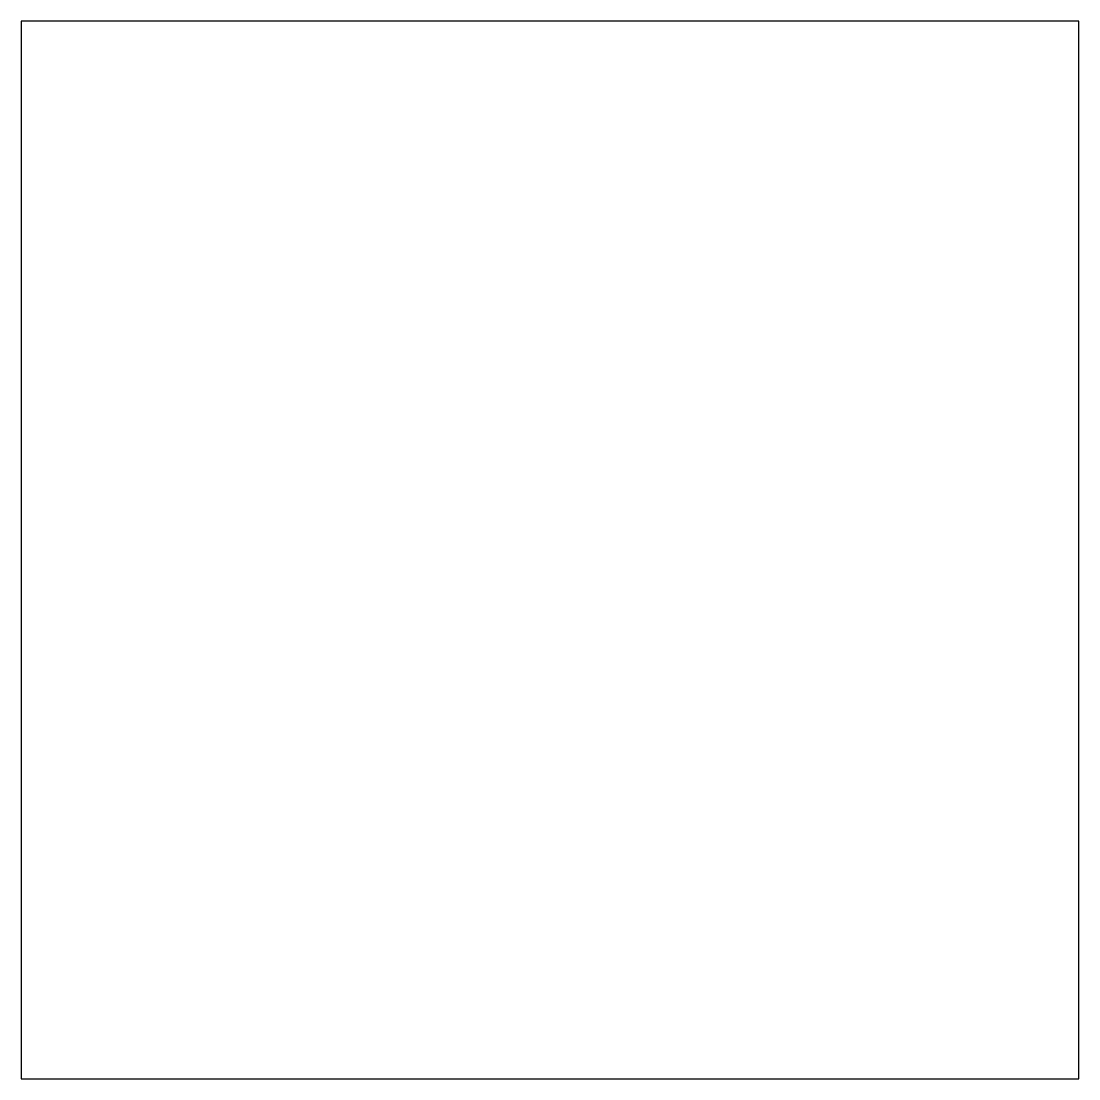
# Model space of a CAD drawing. Header units: metres. Extents: x 0 to 10, y 0 to 10.
import ezdxf

# ---------------------------------------------------------------- set-up
doc = ezdxf.new("R2010")
doc.units = ezdxf.units.M

msp = doc.modelspace()

# ---------------------------------------------------------------- linework, layer by layer
for p, q in [((10, 10), (0, 10)), ((0, 10), (0, 0)), ((10, 0), (10, 10)), ((0, 0), (10, 0))]:
    msp.add_line(p, q)
msp.add_3dface([(0, 0), (10, 0), (10, 10), (0, 10)])

doc.saveas('drawing.dxf')
